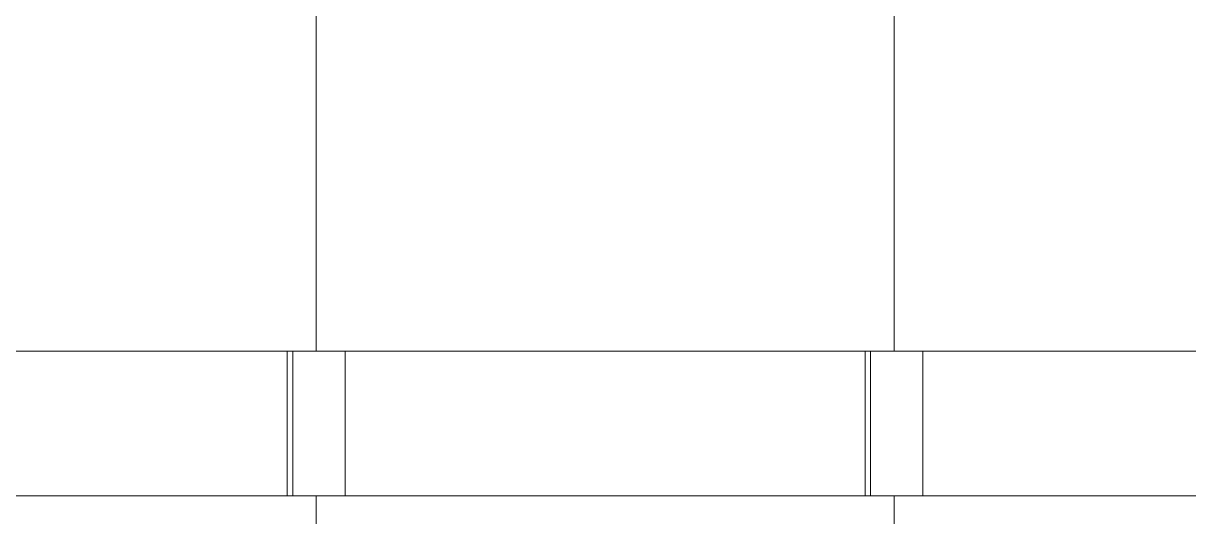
# Model space of a CAD drawing. Header units: inches. Extents: x -1128 to 651, y 96 to 845.
# Drawn here: x -1027.134 to -1025.988, y 724.115 to 724.6 of the extents above; entities that cross this region are included whole.
import ezdxf

# ---------------------------------------------------------------- set-up
doc = ezdxf.new("R2010")
doc.units = ezdxf.units.IN
doc.header["$MEASUREMENT"] = 0
doc.layers.add('EQUIPMENT LAYOUT-EMBED 1_DWG$0$DwgTemplate', color=7, linetype='Continuous')
doc.layers.add('Layout', color=6, linetype='Continuous', lineweight=18)

# ---------------------------------------------------------------- blocks, each defined once
blk = doc.blocks.new('A$C55974CAD')
at = {"layer": 'EQUIPMENT LAYOUT-EMBED 1_DWG$0$DwgTemplate', "color": 1, "lineweight": 0}
for p, q in [((50.5775, 1.275), (50.5775, 6.375)), ((50.5775, 3.1813), (50.735, 3.1813)), ((50.735, 3.1753), (50.5775, 3.1753)), ((50.5775, 3.1183), (50.735, 3.1183)), ((50.5775, 2.5515), (50.735, 2.5515)), ((50.735, 2.5455), (50.5775, 2.5455)), ((50.5775, 2.4885), (50.735, 2.4885))]:
    blk.add_line(p, q, dxfattribs=at)
at = {"layer": 'EQUIPMENT LAYOUT-EMBED 1_DWG$0$DwgTemplate', "color": 5, "lineweight": 0}
blk.add_line((50.735, 1.802), (50.735, 3.75), dxfattribs=at)
at = {"layer": 'EQUIPMENT LAYOUT-EMBED 1_DWG$0$DwgTemplate', "color": 9, "lineweight": 0}
for p, q in [((50.5025, 3.1498), (50.5775, 3.1498)), ((50.735, 3.1498), (51.2, 3.1498)), ((50.5025, 2.52), (50.5775, 2.52)), ((50.735, 2.52), (51.3802, 2.52))]:
    blk.add_line(p, q, dxfattribs=at)

msp = doc.modelspace()

# ---------------------------------------------------------------- block references
at = {"layer": 'Layout', "xscale": 0.9025, "yscale": 0.9025, "zscale": 0.9025, "rotation": 90}
msp.add_blockref('A$C55974CAD', (-1024.0033, 678.4893), dxfattribs=at)

doc.saveas('drawing.dxf')
